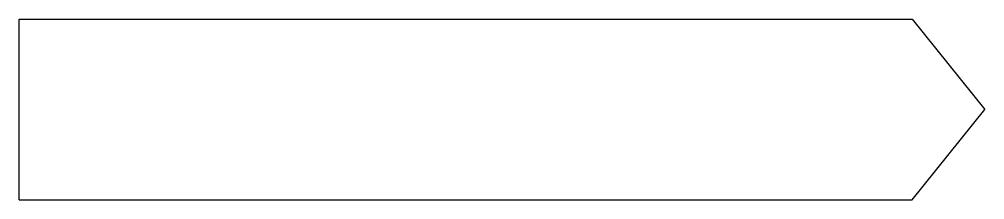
# Model space of a CAD drawing. Extents: x 0 to 40, y -8 to -0.5.
import ezdxf

# ---------------------------------------------------------------- set-up
doc = ezdxf.new("R2010")
doc.units = 0
doc.header["$MEASUREMENT"] = 0
doc.layers.get('0').update_dxf_attribs({"linetype": 'CONTINUOUS'})

msp = doc.modelspace()

# ---------------------------------------------------------------- linework, layer by layer
at = {"linetype": 'CONTINUOUS'}
for p, q in [((0, -0.5), (37, -0.5)), ((0, -8), (0, -0.5)), ((37, -0.5), (40, -4.25)), ((37, -8), (40, -4.25)), ((0, -8), (37, -8)), ((0, -8), (37, -8))]:
    msp.add_line(p, q, dxfattribs=at)

doc.saveas('drawing.dxf')
